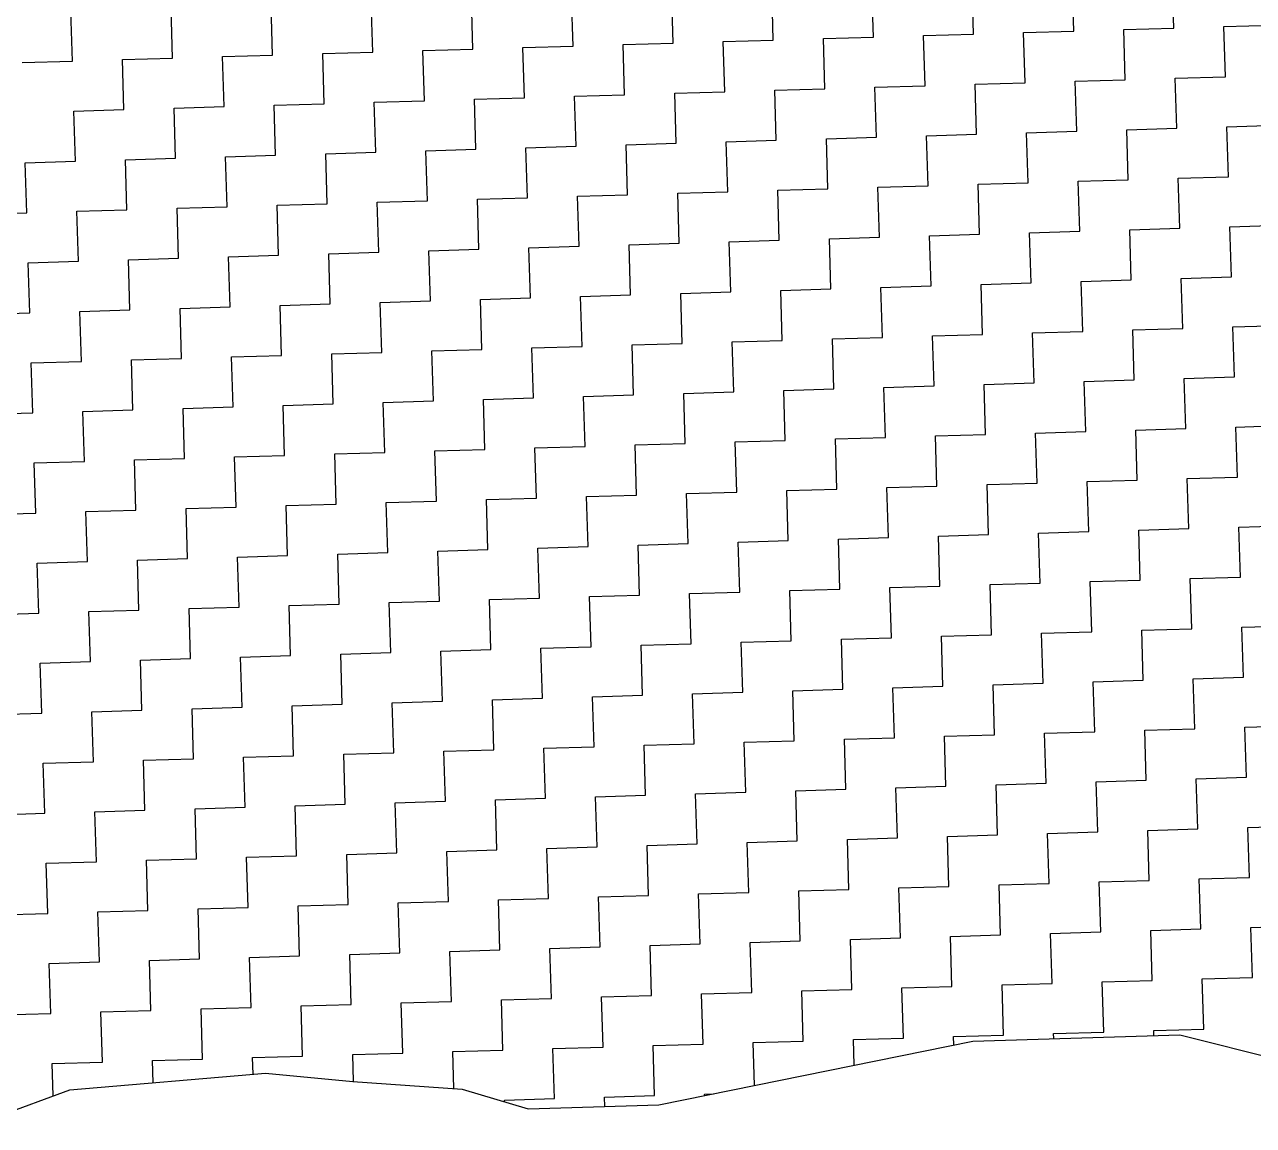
# Model space of a CAD drawing. Header units: metres. Extents: x 289662 to 290738, y 2016260 to 2018343.
# Drawn here: x 290417 to 290508.4, y 2016488.3 to 2016570.2 of the extents above; entities that cross this region are included whole.
import ezdxf

# ---------------------------------------------------------------- set-up
doc = ezdxf.new("R2010")
doc.units = ezdxf.units.M
doc.layers.add('POLY_HATCH', color=12, linetype='Continuous')

msp = doc.modelspace()

# ---------------------------------------------------------------- linework, layer by layer
at = {"layer": 'POLY_HATCH', "linetype": 'Continuous'}
for p, q in [((290494.998, 2016569.741), (290494.887, 2016573.464)), ((290502.444, 2016569.964), (290502.332, 2016573.687)), ((290465.217, 2016568.85), (290465.105, 2016572.572)), ((290472.662, 2016569.073), (290472.551, 2016572.795)), ((290480.108, 2016569.296), (290479.996, 2016573.018)), ((290487.553, 2016569.518), (290487.442, 2016573.241)), ((290435.435, 2016567.958), (290435.324, 2016571.68)), ((290442.881, 2016568.181), (290442.769, 2016571.903)), ((290450.326, 2016568.404), (290450.215, 2016572.126)), ((290457.772, 2016568.627), (290457.66, 2016572.349)), ((290420.545, 2016567.512), (290420.433, 2016571.235)), ((290427.99, 2016567.735), (290427.879, 2016571.458)), ((290498.721, 2016569.853), (290502.444, 2016569.964)), ((290498.833, 2016566.13), (290498.721, 2016569.853)), ((290506.166, 2016570.076), (290509.889, 2016570.187)), ((290506.278, 2016566.353), (290506.166, 2016570.076)), ((290461.494, 2016568.738), (290465.217, 2016568.85)), ((290468.94, 2016568.961), (290472.662, 2016569.073)), ((290469.051, 2016565.238), (290468.94, 2016568.961)), ((290476.385, 2016569.184), (290480.108, 2016569.296)), ((290476.496, 2016565.461), (290476.385, 2016569.184)), ((290483.83, 2016569.407), (290487.553, 2016569.518)), ((290483.942, 2016565.684), (290483.83, 2016569.407)), ((290491.276, 2016569.63), (290494.998, 2016569.741)), ((290491.387, 2016565.907), (290491.276, 2016569.63)), ((290431.713, 2016567.846), (290435.435, 2016567.958)), ((290439.158, 2016568.069), (290442.881, 2016568.181)), ((290439.27, 2016564.347), (290439.158, 2016568.069)), ((290446.603, 2016568.292), (290450.326, 2016568.404)), ((290446.715, 2016564.57), (290446.603, 2016568.292)), ((290454.049, 2016568.515), (290457.772, 2016568.627)), ((290454.16, 2016564.793), (290454.049, 2016568.515)), ((290461.606, 2016565.015), (290461.494, 2016568.738)), ((290416.822, 2016567.4), (290420.545, 2016567.512)), ((290424.267, 2016567.623), (290427.99, 2016567.735)), ((290424.379, 2016563.901), (290424.267, 2016567.623)), ((290431.824, 2016564.124), (290431.713, 2016567.846)), ((290495.11, 2016566.019), (290498.833, 2016566.13)), ((290502.555, 2016566.242), (290506.278, 2016566.353)), ((290502.667, 2016562.519), (290502.555, 2016566.242)), ((290465.328, 2016565.127), (290469.051, 2016565.238)), ((290472.774, 2016565.35), (290476.496, 2016565.461)), ((290472.885, 2016561.627), (290472.774, 2016565.35)), ((290480.219, 2016565.573), (290483.942, 2016565.684)), ((290480.331, 2016561.85), (290480.219, 2016565.573)), ((290487.664, 2016565.796), (290491.387, 2016565.907)), ((290487.776, 2016562.073), (290487.664, 2016565.796)), ((290495.221, 2016562.296), (290495.11, 2016566.019)), ((290435.547, 2016564.235), (290439.27, 2016564.347)), ((290442.992, 2016564.458), (290446.715, 2016564.57)), ((290443.104, 2016560.735), (290442.992, 2016564.458)), ((290450.438, 2016564.681), (290454.16, 2016564.793)), ((290450.549, 2016560.958), (290450.438, 2016564.681)), ((290457.883, 2016564.904), (290461.606, 2016565.015)), ((290457.994, 2016561.181), (290457.883, 2016564.904)), ((290465.44, 2016561.404), (290465.328, 2016565.127)), ((290420.656, 2016563.789), (290424.379, 2016563.901)), ((290420.768, 2016560.067), (290420.656, 2016563.789)), ((290428.101, 2016564.012), (290431.824, 2016564.124)), ((290428.213, 2016560.289), (290428.101, 2016564.012)), ((290435.658, 2016560.512), (290435.547, 2016564.235)), ((290498.944, 2016562.408), (290502.667, 2016562.519)), ((290506.389, 2016562.631), (290510.112, 2016562.742)), ((290506.501, 2016558.908), (290506.389, 2016562.631)), ((290469.163, 2016561.516), (290472.885, 2016561.627)), ((290476.608, 2016561.739), (290480.331, 2016561.85)), ((290476.719, 2016558.016), (290476.608, 2016561.739)), ((290484.053, 2016561.962), (290487.776, 2016562.073)), ((290484.165, 2016558.239), (290484.053, 2016561.962)), ((290491.499, 2016562.185), (290495.221, 2016562.296)), ((290491.61, 2016558.462), (290491.499, 2016562.185)), ((290499.056, 2016558.685), (290498.944, 2016562.408)), ((290439.381, 2016560.624), (290443.104, 2016560.735)), ((290439.493, 2016556.901), (290439.381, 2016560.624)), ((290446.826, 2016560.847), (290450.549, 2016560.958)), ((290446.938, 2016557.124), (290446.826, 2016560.847)), ((290454.272, 2016561.07), (290457.994, 2016561.181)), ((290454.383, 2016557.347), (290454.272, 2016561.07)), ((290461.717, 2016561.293), (290465.44, 2016561.404)), ((290461.829, 2016557.57), (290461.717, 2016561.293)), ((290469.274, 2016557.793), (290469.163, 2016561.516)), ((290417.045, 2016559.955), (290420.768, 2016560.067)), ((290417.156, 2016556.232), (290417.045, 2016559.955)), ((290424.49, 2016560.178), (290428.213, 2016560.289)), ((290424.602, 2016556.455), (290424.49, 2016560.178)), ((290431.936, 2016560.401), (290435.658, 2016560.512)), ((290432.047, 2016556.678), (290431.936, 2016560.401)), ((290502.778, 2016558.796), (290506.501, 2016558.908)), ((290502.89, 2016555.074), (290502.778, 2016558.796)), ((290472.997, 2016557.905), (290476.719, 2016558.016)), ((290473.108, 2016554.182), (290472.997, 2016557.905)), ((290480.442, 2016558.127), (290484.165, 2016558.239)), ((290480.554, 2016554.405), (290480.442, 2016558.127)), ((290487.887, 2016558.35), (290491.61, 2016558.462)), ((290487.999, 2016554.628), (290487.887, 2016558.35)), ((290495.333, 2016558.573), (290499.056, 2016558.685)), ((290495.444, 2016554.851), (290495.333, 2016558.573)), ((290443.215, 2016557.013), (290446.938, 2016557.124)), ((290443.327, 2016553.29), (290443.215, 2016557.013)), ((290450.661, 2016557.236), (290454.383, 2016557.347)), ((290450.772, 2016553.513), (290450.661, 2016557.236)), ((290458.106, 2016557.459), (290461.829, 2016557.57)), ((290458.217, 2016553.736), (290458.106, 2016557.459)), ((290465.551, 2016557.682), (290469.274, 2016557.793)), ((290465.663, 2016553.959), (290465.551, 2016557.682)), ((290413.434, 2016556.121), (290417.156, 2016556.232)), ((290420.879, 2016556.344), (290424.602, 2016556.455)), ((290420.991, 2016552.621), (290420.879, 2016556.344)), ((290428.324, 2016556.567), (290432.047, 2016556.678)), ((290428.436, 2016552.844), (290428.324, 2016556.567)), ((290435.77, 2016556.79), (290439.493, 2016556.901)), ((290435.881, 2016553.067), (290435.77, 2016556.79)), ((290506.612, 2016555.185), (290510.335, 2016555.297)), ((290506.724, 2016551.462), (290506.612, 2016555.185)), ((290476.831, 2016554.293), (290480.554, 2016554.405)), ((290476.942, 2016550.571), (290476.831, 2016554.293)), ((290484.276, 2016554.516), (290487.999, 2016554.628)), ((290484.388, 2016550.794), (290484.276, 2016554.516)), ((290491.722, 2016554.739), (290495.444, 2016554.851)), ((290491.833, 2016551.017), (290491.722, 2016554.739)), ((290499.167, 2016554.962), (290502.89, 2016555.074)), ((290499.278, 2016551.239), (290499.167, 2016554.962)), ((290447.049, 2016553.401), (290450.772, 2016553.513)), ((290447.161, 2016549.679), (290447.049, 2016553.401)), ((290454.495, 2016553.624), (290458.217, 2016553.736)), ((290454.606, 2016549.902), (290454.495, 2016553.624)), ((290461.94, 2016553.847), (290465.663, 2016553.959)), ((290462.052, 2016550.125), (290461.94, 2016553.847)), ((290469.385, 2016554.07), (290473.108, 2016554.182)), ((290469.497, 2016550.348), (290469.385, 2016554.07)), ((290417.268, 2016552.51), (290420.991, 2016552.621)), ((290417.379, 2016548.787), (290417.268, 2016552.51)), ((290424.713, 2016552.733), (290428.436, 2016552.844)), ((290424.825, 2016549.01), (290424.713, 2016552.733)), ((290432.159, 2016552.956), (290435.881, 2016553.067)), ((290432.27, 2016549.233), (290432.159, 2016552.956)), ((290439.604, 2016553.179), (290443.327, 2016553.29)), ((290439.715, 2016549.456), (290439.604, 2016553.179)), ((290473.22, 2016550.459), (290476.942, 2016550.571)), ((290480.665, 2016550.682), (290484.388, 2016550.794)), ((290480.777, 2016546.959), (290480.665, 2016550.682)), ((290488.11, 2016550.905), (290491.833, 2016551.017)), ((290488.222, 2016547.182), (290488.11, 2016550.905)), ((290495.556, 2016551.128), (290499.278, 2016551.239)), ((290495.667, 2016547.405), (290495.556, 2016551.128)), ((290503.001, 2016551.351), (290506.724, 2016551.462)), ((290503.113, 2016547.628), (290503.001, 2016551.351)), ((290443.438, 2016549.567), (290447.161, 2016549.679)), ((290450.884, 2016549.79), (290454.606, 2016549.902)), ((290450.995, 2016546.068), (290450.884, 2016549.79)), ((290458.329, 2016550.013), (290462.052, 2016550.125)), ((290458.44, 2016546.291), (290458.329, 2016550.013)), ((290465.774, 2016550.236), (290469.497, 2016550.348)), ((290465.886, 2016546.513), (290465.774, 2016550.236)), ((290473.331, 2016546.736), (290473.22, 2016550.459)), ((290413.657, 2016548.675), (290417.379, 2016548.787)), ((290421.102, 2016548.898), (290424.825, 2016549.01)), ((290421.214, 2016545.176), (290421.102, 2016548.898)), ((290428.547, 2016549.121), (290432.27, 2016549.233)), ((290428.659, 2016545.399), (290428.547, 2016549.121)), ((290435.993, 2016549.344), (290439.715, 2016549.456)), ((290436.104, 2016545.622), (290435.993, 2016549.344)), ((290443.55, 2016545.845), (290443.438, 2016549.567)), ((290506.835, 2016547.74), (290510.558, 2016547.851)), ((290477.054, 2016546.848), (290480.777, 2016546.959)), ((290484.499, 2016547.071), (290488.222, 2016547.182)), ((290484.611, 2016543.348), (290484.499, 2016547.071)), ((290491.945, 2016547.294), (290495.667, 2016547.405)), ((290492.056, 2016543.571), (290491.945, 2016547.294)), ((290499.39, 2016547.517), (290503.113, 2016547.628)), ((290499.501, 2016543.794), (290499.39, 2016547.517)), ((290506.947, 2016544.017), (290506.835, 2016547.74)), ((290447.272, 2016545.956), (290450.995, 2016546.068)), ((290454.718, 2016546.179), (290458.44, 2016546.291)), ((290454.829, 2016542.456), (290454.718, 2016546.179)), ((290462.163, 2016546.402), (290465.886, 2016546.513)), ((290462.275, 2016542.679), (290462.163, 2016546.402)), ((290469.608, 2016546.625), (290473.331, 2016546.736)), ((290469.72, 2016542.902), (290469.608, 2016546.625)), ((290477.165, 2016543.125), (290477.054, 2016546.848)), ((290417.491, 2016545.064), (290421.214, 2016545.176)), ((290424.936, 2016545.287), (290428.659, 2016545.399)), ((290425.048, 2016541.565), (290424.936, 2016545.287)), ((290432.382, 2016545.51), (290436.104, 2016545.622)), ((290432.493, 2016541.788), (290432.382, 2016545.51)), ((290439.827, 2016545.733), (290443.55, 2016545.845)), ((290439.938, 2016542.01), (290439.827, 2016545.733)), ((290447.384, 2016542.233), (290447.272, 2016545.956)), ((290417.602, 2016541.342), (290417.491, 2016545.064)), ((290480.888, 2016543.237), (290484.611, 2016543.348)), ((290488.333, 2016543.46), (290492.056, 2016543.571)), ((290488.445, 2016539.737), (290488.333, 2016543.46)), ((290495.779, 2016543.683), (290499.501, 2016543.794)), ((290495.89, 2016539.96), (290495.779, 2016543.683)), ((290503.224, 2016543.906), (290506.947, 2016544.017)), ((290503.336, 2016540.183), (290503.224, 2016543.906)), ((290451.106, 2016542.345), (290454.829, 2016542.456)), ((290451.218, 2016538.622), (290451.106, 2016542.345)), ((290458.552, 2016542.568), (290462.275, 2016542.679)), ((290458.663, 2016538.845), (290458.552, 2016542.568)), ((290465.997, 2016542.791), (290469.72, 2016542.902)), ((290466.109, 2016539.068), (290465.997, 2016542.791)), ((290473.443, 2016543.014), (290477.165, 2016543.125)), ((290473.554, 2016539.291), (290473.443, 2016543.014)), ((290480.999, 2016539.514), (290480.888, 2016543.237)), ((290421.325, 2016541.453), (290425.048, 2016541.565)), ((290421.436, 2016537.73), (290421.325, 2016541.453)), ((290428.77, 2016541.676), (290432.493, 2016541.788)), ((290428.882, 2016537.953), (290428.77, 2016541.676)), ((290436.216, 2016541.899), (290439.938, 2016542.01)), ((290436.327, 2016538.176), (290436.216, 2016541.899)), ((290443.661, 2016542.122), (290447.384, 2016542.233)), ((290443.773, 2016538.399), (290443.661, 2016542.122)), ((290413.88, 2016541.23), (290417.602, 2016541.342)), ((290484.722, 2016539.626), (290488.445, 2016539.737)), ((290484.834, 2016535.903), (290484.722, 2016539.626)), ((290492.168, 2016539.848), (290495.89, 2016539.96)), ((290492.279, 2016536.126), (290492.168, 2016539.848)), ((290499.613, 2016540.071), (290503.336, 2016540.183)), ((290499.724, 2016536.349), (290499.613, 2016540.071)), ((290507.058, 2016540.294), (290510.781, 2016540.406)), ((290507.17, 2016536.572), (290507.058, 2016540.294)), ((290454.941, 2016538.734), (290458.663, 2016538.845)), ((290455.052, 2016535.011), (290454.941, 2016538.734)), ((290462.386, 2016538.957), (290466.109, 2016539.068)), ((290462.498, 2016535.234), (290462.386, 2016538.957)), ((290469.831, 2016539.18), (290473.554, 2016539.291)), ((290469.943, 2016535.457), (290469.831, 2016539.18)), ((290477.277, 2016539.403), (290480.999, 2016539.514)), ((290477.388, 2016535.68), (290477.277, 2016539.403)), ((290425.159, 2016537.842), (290428.882, 2016537.953)), ((290425.271, 2016534.119), (290425.159, 2016537.842)), ((290432.605, 2016538.065), (290436.327, 2016538.176)), ((290432.716, 2016534.342), (290432.605, 2016538.065)), ((290440.05, 2016538.288), (290443.773, 2016538.399)), ((290440.161, 2016534.565), (290440.05, 2016538.288)), ((290447.495, 2016538.511), (290451.218, 2016538.622)), ((290447.607, 2016534.788), (290447.495, 2016538.511)), ((290417.714, 2016537.619), (290421.436, 2016537.73)), ((290417.825, 2016533.896), (290417.714, 2016537.619)), ((290488.556, 2016536.014), (290492.279, 2016536.126)), ((290488.668, 2016532.292), (290488.556, 2016536.014)), ((290496.002, 2016536.237), (290499.724, 2016536.349)), ((290496.113, 2016532.515), (290496.002, 2016536.237)), ((290503.447, 2016536.46), (290507.17, 2016536.572)), ((290503.559, 2016532.738), (290503.447, 2016536.46)), ((290458.775, 2016535.122), (290462.498, 2016535.234)), ((290458.886, 2016531.4), (290458.775, 2016535.122)), ((290466.22, 2016535.345), (290469.943, 2016535.457)), ((290466.332, 2016531.623), (290466.22, 2016535.345)), ((290473.666, 2016535.568), (290477.388, 2016535.68)), ((290473.777, 2016531.846), (290473.666, 2016535.568)), ((290481.111, 2016535.791), (290484.834, 2016535.903)), ((290481.222, 2016532.069), (290481.111, 2016535.791)), ((290421.548, 2016534.008), (290425.271, 2016534.119)), ((290428.993, 2016534.231), (290432.716, 2016534.342)), ((290429.105, 2016530.508), (290428.993, 2016534.231)), ((290436.439, 2016534.454), (290440.161, 2016534.565)), ((290436.55, 2016530.731), (290436.439, 2016534.454)), ((290443.884, 2016534.677), (290447.607, 2016534.788)), ((290443.996, 2016530.954), (290443.884, 2016534.677)), ((290451.329, 2016534.9), (290455.052, 2016535.011)), ((290451.441, 2016531.177), (290451.329, 2016534.9)), ((290414.103, 2016533.785), (290417.825, 2016533.896)), ((290421.659, 2016530.285), (290421.548, 2016534.008)), ((290484.945, 2016532.18), (290488.668, 2016532.292)), ((290492.39, 2016532.403), (290496.113, 2016532.515)), ((290492.502, 2016528.68), (290492.39, 2016532.403)), ((290499.836, 2016532.626), (290503.559, 2016532.738)), ((290499.947, 2016528.903), (290499.836, 2016532.626)), ((290507.281, 2016532.849), (290511.004, 2016532.96)), ((290507.393, 2016529.126), (290507.281, 2016532.849)), ((290455.164, 2016531.288), (290458.886, 2016531.4)), ((290462.609, 2016531.511), (290466.332, 2016531.623)), ((290462.72, 2016527.789), (290462.609, 2016531.511)), ((290470.054, 2016531.734), (290473.777, 2016531.846)), ((290470.166, 2016528.012), (290470.054, 2016531.734)), ((290477.5, 2016531.957), (290481.222, 2016532.069)), ((290477.611, 2016528.234), (290477.5, 2016531.957)), ((290485.057, 2016528.457), (290484.945, 2016532.18)), ((290425.382, 2016530.396), (290429.105, 2016530.508)), ((290432.827, 2016530.619), (290436.55, 2016530.731)), ((290432.939, 2016526.897), (290432.827, 2016530.619)), ((290440.273, 2016530.842), (290443.996, 2016530.954)), ((290440.384, 2016527.12), (290440.273, 2016530.842)), ((290447.718, 2016531.065), (290451.441, 2016531.177)), ((290447.83, 2016527.343), (290447.718, 2016531.065)), ((290455.275, 2016527.566), (290455.164, 2016531.288)), ((290417.937, 2016530.174), (290421.659, 2016530.285)), ((290418.048, 2016526.451), (290417.937, 2016530.174)), ((290425.494, 2016526.674), (290425.382, 2016530.396)), ((290488.779, 2016528.569), (290492.502, 2016528.68)), ((290496.225, 2016528.792), (290499.947, 2016528.903)), ((290496.336, 2016525.069), (290496.225, 2016528.792)), ((290503.67, 2016529.015), (290507.393, 2016529.126)), ((290503.782, 2016525.292), (290503.67, 2016529.015)), ((290458.998, 2016527.677), (290462.72, 2016527.789)), ((290466.443, 2016527.9), (290470.166, 2016528.012)), ((290466.555, 2016524.177), (290466.443, 2016527.9)), ((290473.889, 2016528.123), (290477.611, 2016528.234)), ((290474, 2016524.4), (290473.889, 2016528.123)), ((290481.334, 2016528.346), (290485.057, 2016528.457)), ((290481.445, 2016524.623), (290481.334, 2016528.346)), ((290488.891, 2016524.846), (290488.779, 2016528.569)), ((290429.216, 2016526.785), (290432.939, 2016526.897)), ((290436.662, 2016527.008), (290440.384, 2016527.12)), ((290436.773, 2016523.286), (290436.662, 2016527.008)), ((290444.107, 2016527.231), (290447.83, 2016527.343)), ((290444.218, 2016523.509), (290444.107, 2016527.231)), ((290451.552, 2016527.454), (290455.275, 2016527.566)), ((290451.664, 2016523.731), (290451.552, 2016527.454)), ((290459.109, 2016523.954), (290458.998, 2016527.677)), ((290414.326, 2016526.339), (290418.048, 2016526.451)), ((290421.771, 2016526.562), (290425.494, 2016526.674)), ((290421.882, 2016522.84), (290421.771, 2016526.562)), ((290429.328, 2016523.063), (290429.216, 2016526.785)), ((290492.613, 2016524.958), (290496.336, 2016525.069)), ((290500.059, 2016525.181), (290503.782, 2016525.292)), ((290500.17, 2016521.458), (290500.059, 2016525.181)), ((290507.504, 2016525.404), (290511.227, 2016525.515)), ((290507.616, 2016521.681), (290507.504, 2016525.404)), ((290462.832, 2016524.066), (290466.555, 2016524.177)), ((290470.277, 2016524.289), (290474, 2016524.4)), ((290470.389, 2016520.566), (290470.277, 2016524.289)), ((290477.723, 2016524.512), (290481.445, 2016524.623)), ((290477.834, 2016520.789), (290477.723, 2016524.512)), ((290485.168, 2016524.735), (290488.891, 2016524.846)), ((290485.28, 2016521.012), (290485.168, 2016524.735)), ((290492.725, 2016521.235), (290492.613, 2016524.958)), ((290433.05, 2016523.174), (290436.773, 2016523.286)), ((290433.162, 2016519.451), (290433.05, 2016523.174)), ((290440.496, 2016523.397), (290444.218, 2016523.509)), ((290440.607, 2016519.674), (290440.496, 2016523.397)), ((290447.941, 2016523.62), (290451.664, 2016523.731)), ((290448.053, 2016519.897), (290447.941, 2016523.62)), ((290455.387, 2016523.843), (290459.109, 2016523.954)), ((290455.498, 2016520.12), (290455.387, 2016523.843)), ((290462.943, 2016520.343), (290462.832, 2016524.066)), ((290418.16, 2016522.728), (290421.882, 2016522.84)), ((290418.271, 2016519.005), (290418.16, 2016522.728)), ((290425.605, 2016522.951), (290429.328, 2016523.063)), ((290425.717, 2016519.228), (290425.605, 2016522.951)), ((290496.448, 2016521.347), (290500.17, 2016521.458)), ((290496.559, 2016517.624), (290496.448, 2016521.347)), ((290503.893, 2016521.569), (290507.616, 2016521.681)), ((290504.004, 2016517.847), (290503.893, 2016521.569)), ((290466.666, 2016520.455), (290470.389, 2016520.566)), ((290466.778, 2016516.732), (290466.666, 2016520.455)), ((290474.111, 2016520.678), (290477.834, 2016520.789)), ((290474.223, 2016516.955), (290474.111, 2016520.678)), ((290481.557, 2016520.901), (290485.28, 2016521.012)), ((290481.668, 2016517.178), (290481.557, 2016520.901)), ((290489.002, 2016521.124), (290492.725, 2016521.235)), ((290489.114, 2016517.401), (290489.002, 2016521.124)), ((290436.885, 2016519.563), (290440.607, 2016519.674)), ((290436.996, 2016515.84), (290436.885, 2016519.563)), ((290444.33, 2016519.786), (290448.053, 2016519.897)), ((290444.441, 2016516.063), (290444.33, 2016519.786)), ((290451.775, 2016520.009), (290455.498, 2016520.12)), ((290451.887, 2016516.286), (290451.775, 2016520.009)), ((290459.221, 2016520.232), (290462.943, 2016520.343)), ((290459.332, 2016516.509), (290459.221, 2016520.232)), ((290414.548, 2016518.894), (290418.271, 2016519.005)), ((290421.994, 2016519.117), (290425.717, 2016519.228)), ((290422.105, 2016515.394), (290421.994, 2016519.117)), ((290429.439, 2016519.34), (290433.162, 2016519.451)), ((290429.551, 2016515.617), (290429.439, 2016519.34)), ((290500.282, 2016517.735), (290504.004, 2016517.847)), ((290500.393, 2016514.013), (290500.282, 2016517.735)), ((290507.727, 2016517.958), (290511.45, 2016518.07)), ((290507.839, 2016514.236), (290507.727, 2016517.958)), ((290470.5, 2016516.843), (290474.223, 2016516.955)), ((290470.612, 2016513.121), (290470.5, 2016516.843)), ((290477.946, 2016517.066), (290481.668, 2016517.178)), ((290478.057, 2016513.344), (290477.946, 2016517.066)), ((290485.391, 2016517.289), (290489.114, 2016517.401)), ((290485.502, 2016513.567), (290485.391, 2016517.289)), ((290492.836, 2016517.512), (290496.559, 2016517.624)), ((290492.948, 2016513.79), (290492.836, 2016517.512)), ((290440.719, 2016515.952), (290444.441, 2016516.063)), ((290440.83, 2016512.229), (290440.719, 2016515.952)), ((290448.164, 2016516.175), (290451.887, 2016516.286)), ((290448.276, 2016512.452), (290448.164, 2016516.175)), ((290455.61, 2016516.398), (290459.332, 2016516.509)), ((290455.721, 2016512.675), (290455.61, 2016516.398)), ((290463.055, 2016516.621), (290466.778, 2016516.732)), ((290463.166, 2016512.898), (290463.055, 2016516.621)), ((290418.383, 2016515.283), (290422.105, 2016515.394)), ((290418.494, 2016511.56), (290418.383, 2016515.283)), ((290425.828, 2016515.506), (290429.551, 2016515.617)), ((290425.939, 2016511.783), (290425.828, 2016515.506)), ((290433.273, 2016515.729), (290436.996, 2016515.84)), ((290433.385, 2016512.006), (290433.273, 2016515.729)), ((290504.116, 2016514.124), (290507.839, 2016514.236)), ((290504.227, 2016510.401), (290504.116, 2016514.124)), ((290466.889, 2016513.009), (290470.612, 2016513.121)), ((290474.334, 2016513.232), (290478.057, 2016513.344)), ((290474.446, 2016509.51), (290474.334, 2016513.232)), ((290481.78, 2016513.455), (290485.502, 2016513.567)), ((290481.891, 2016509.733), (290481.78, 2016513.455)), ((290489.225, 2016513.678), (290492.948, 2016513.79)), ((290489.337, 2016509.955), (290489.225, 2016513.678)), ((290496.671, 2016513.901), (290500.393, 2016514.013)), ((290496.782, 2016510.178), (290496.671, 2016513.901)), ((290437.108, 2016512.117), (290440.83, 2016512.229)), ((290444.553, 2016512.34), (290448.276, 2016512.452)), ((290444.664, 2016508.618), (290444.553, 2016512.34)), ((290451.998, 2016512.563), (290455.721, 2016512.675)), ((290452.11, 2016508.841), (290451.998, 2016512.563)), ((290459.444, 2016512.786), (290463.166, 2016512.898)), ((290459.555, 2016509.064), (290459.444, 2016512.786)), ((290467.001, 2016509.287), (290466.889, 2016513.009)), ((290414.771, 2016511.449), (290418.494, 2016511.56)), ((290422.217, 2016511.672), (290425.939, 2016511.783)), ((290422.328, 2016507.949), (290422.217, 2016511.672)), ((290429.662, 2016511.895), (290433.385, 2016512.006)), ((290429.774, 2016508.172), (290429.662, 2016511.895)), ((290437.219, 2016508.395), (290437.108, 2016512.117)), ((290500.505, 2016510.29), (290504.227, 2016510.401)), ((290507.95, 2016510.513), (290511.673, 2016510.624)), ((290508.062, 2016506.79), (290507.95, 2016510.513)), ((290470.723, 2016509.398), (290474.446, 2016509.51)), ((290478.169, 2016509.621), (290481.891, 2016509.733)), ((290478.28, 2016505.898), (290478.169, 2016509.621)), ((290485.614, 2016509.844), (290489.337, 2016509.955)), ((290485.725, 2016506.121), (290485.614, 2016509.844)), ((290493.059, 2016510.067), (290496.782, 2016510.178)), ((290493.171, 2016506.344), (290493.059, 2016510.067)), ((290500.616, 2016506.567), (290500.505, 2016510.29)), ((290440.942, 2016508.506), (290444.664, 2016508.618)), ((290448.387, 2016508.729), (290452.11, 2016508.841)), ((290448.499, 2016505.007), (290448.387, 2016508.729)), ((290455.832, 2016508.952), (290459.555, 2016509.064)), ((290455.944, 2016505.23), (290455.832, 2016508.952)), ((290463.278, 2016509.175), (290467.001, 2016509.287)), ((290463.389, 2016505.452), (290463.278, 2016509.175)), ((290470.835, 2016505.675), (290470.723, 2016509.398)), ((290418.606, 2016507.837), (290422.328, 2016507.949)), ((290418.717, 2016504.115), (290418.606, 2016507.837)), ((290426.051, 2016508.06), (290429.774, 2016508.172)), ((290426.162, 2016504.338), (290426.051, 2016508.06)), ((290433.496, 2016508.283), (290437.219, 2016508.395)), ((290433.608, 2016504.561), (290433.496, 2016508.283)), ((290441.053, 2016504.784), (290440.942, 2016508.506)), ((290504.339, 2016506.679), (290508.062, 2016506.79)), ((290474.557, 2016505.787), (290478.28, 2016505.898)), ((290482.003, 2016506.01), (290485.725, 2016506.121)), ((290482.114, 2016502.287), (290482.003, 2016506.01)), ((290489.448, 2016506.233), (290493.171, 2016506.344)), ((290489.56, 2016502.51), (290489.448, 2016506.233)), ((290496.894, 2016506.456), (290500.616, 2016506.567)), ((290497.005, 2016502.733), (290496.894, 2016506.456)), ((290504.45, 2016502.956), (290504.339, 2016506.679)), ((290444.776, 2016504.895), (290448.499, 2016505.007)), ((290444.887, 2016501.172), (290444.776, 2016504.895)), ((290452.221, 2016505.118), (290455.944, 2016505.23)), ((290452.333, 2016501.395), (290452.221, 2016505.118)), ((290459.667, 2016505.341), (290463.389, 2016505.452)), ((290459.778, 2016501.618), (290459.667, 2016505.341)), ((290467.112, 2016505.564), (290470.835, 2016505.675)), ((290467.223, 2016501.841), (290467.112, 2016505.564)), ((290474.669, 2016502.064), (290474.557, 2016505.787)), ((290414.994, 2016504.003), (290418.717, 2016504.115)), ((290422.44, 2016504.226), (290426.162, 2016504.338)), ((290422.551, 2016500.504), (290422.44, 2016504.226)), ((290429.885, 2016504.449), (290433.608, 2016504.561)), ((290429.997, 2016500.726), (290429.885, 2016504.449)), ((290437.331, 2016504.672), (290441.053, 2016504.784)), ((290437.442, 2016500.949), (290437.331, 2016504.672)), ((290508.173, 2016503.068), (290511.896, 2016503.179)), ((290508.285, 2016499.345), (290508.173, 2016503.068)), ((290478.392, 2016502.176), (290482.114, 2016502.287)), ((290478.503, 2016498.453), (290478.392, 2016502.176)), ((290485.837, 2016502.399), (290489.56, 2016502.51)), ((290485.948, 2016498.676), (290485.837, 2016502.399)), ((290493.282, 2016502.622), (290497.005, 2016502.733)), ((290493.394, 2016498.899), (290493.282, 2016502.622)), ((290500.728, 2016502.845), (290504.45, 2016502.956)), ((290500.839, 2016499.122), (290500.728, 2016502.845)), ((290448.61, 2016501.284), (290452.333, 2016501.395)), ((290448.722, 2016497.561), (290448.61, 2016501.284)), ((290456.055, 2016501.507), (290459.778, 2016501.618)), ((290456.167, 2016497.784), (290456.055, 2016501.507)), ((290463.501, 2016501.73), (290467.223, 2016501.841)), ((290463.612, 2016498.007), (290463.501, 2016501.73)), ((290470.946, 2016501.953), (290474.669, 2016502.064)), ((290471.058, 2016498.23), (290470.946, 2016501.953)), ((290418.829, 2016500.392), (290422.551, 2016500.504)), ((290418.94, 2016496.669), (290418.829, 2016500.392)), ((290426.274, 2016500.615), (290429.997, 2016500.726)), ((290426.385, 2016496.892), (290426.274, 2016500.615)), ((290433.719, 2016500.838), (290437.442, 2016500.949)), ((290433.831, 2016497.115), (290433.719, 2016500.838)), ((290441.165, 2016501.061), (290444.887, 2016501.172)), ((290441.276, 2016497.338), (290441.165, 2016501.061)), ((290482.226, 2016498.564), (290485.948, 2016498.676)), ((290482.337, 2016494.842), (290482.226, 2016498.564)), ((290489.671, 2016498.787), (290493.394, 2016498.899)), ((290489.783, 2016495.065), (290489.671, 2016498.787)), ((290497.116, 2016499.01), (290500.839, 2016499.122)), ((290497.228, 2016495.288), (290497.116, 2016499.01)), ((290504.562, 2016499.233), (290508.285, 2016499.345)), ((290504.673, 2016495.511), (290504.562, 2016499.233)), ((290452.444, 2016497.673), (290456.167, 2016497.784)), ((290452.556, 2016493.95), (290452.444, 2016497.673)), ((290459.89, 2016497.896), (290463.612, 2016498.007)), ((290460.001, 2016494.173), (290459.89, 2016497.896)), ((290467.335, 2016498.119), (290471.058, 2016498.23)), ((290467.446, 2016494.396), (290467.335, 2016498.119)), ((290474.78, 2016498.342), (290478.503, 2016498.453)), ((290474.892, 2016494.619), (290474.78, 2016498.342)), ((290415.217, 2016496.558), (290418.94, 2016496.669)), ((290422.663, 2016496.781), (290426.385, 2016496.892)), ((290422.774, 2016493.058), (290422.663, 2016496.781)), ((290430.108, 2016497.004), (290433.831, 2016497.115)), ((290430.22, 2016493.281), (290430.108, 2016497.004)), ((290437.553, 2016497.227), (290441.276, 2016497.338)), ((290437.665, 2016493.504), (290437.553, 2016497.227)), ((290444.999, 2016497.45), (290448.722, 2016497.561)), ((290445.11, 2016493.727), (290444.999, 2016497.45)), ((290478.615, 2016494.73), (290482.337, 2016494.842)), ((290486.06, 2016494.953), (290489.783, 2016495.065)), ((290486.079, 2016494.326), (290486.06, 2016494.953)), ((290493.505, 2016495.176), (290497.228, 2016495.288)), ((290493.517, 2016494.795), (290493.505, 2016495.176)), ((290500.951, 2016495.399), (290504.673, 2016495.511)), ((290500.962, 2016495.018), (290500.951, 2016495.399)), ((290448.833, 2016493.838), (290452.556, 2016493.95)), ((290456.278, 2016494.061), (290460.001, 2016494.173)), ((290456.39, 2016490.339), (290456.278, 2016494.061)), ((290463.724, 2016494.284), (290467.446, 2016494.396)), ((290463.835, 2016490.562), (290463.724, 2016494.284)), ((290471.169, 2016494.507), (290474.892, 2016494.619)), ((290471.265, 2016491.314), (290471.169, 2016494.507)), ((290478.672, 2016492.82), (290478.615, 2016494.73)), ((290419.052, 2016492.947), (290422.774, 2016493.058)), ((290426.497, 2016493.17), (290430.22, 2016493.281)), ((290426.546, 2016491.515), (290426.497, 2016493.17)), ((290433.942, 2016493.393), (290437.665, 2016493.504)), ((290433.979, 2016492.151), (290433.942, 2016493.393)), ((290441.388, 2016493.616), (290445.11, 2016493.727)), ((290441.448, 2016491.612), (290441.388, 2016493.616)), ((290448.915, 2016491.091), (290448.833, 2016493.838)), ((290419.124, 2016490.533), (290419.052, 2016492.947)), ((290452.667, 2016490.227), (290456.39, 2016490.339)), ((290460.113, 2016490.45), (290463.835, 2016490.562)), ((290460.134, 2016489.746), (290460.113, 2016490.45)), ((290467.558, 2016490.673), (290468.207, 2016490.693)), ((290467.561, 2016490.561), (290467.558, 2016490.673)), ((290452.671, 2016490.104), (290452.667, 2016490.227))]:
    msp.add_line(p, q, dxfattribs=at)
at = {"layer": 'POLY_HATCH'}
for p, q in [((290487.5, 2016494.615), (290502.881, 2016495.076)), ((290502.881, 2016495.076), (290529.005, 2016488.569)), ((290464.144, 2016489.867), (290487.5, 2016494.615)), ((290420.356, 2016490.985), (290434.904, 2016492.23)), ((290434.904, 2016492.23), (290441.404, 2016491.615)), ((290441.404, 2016491.615), (290449.524, 2016491.048)), ((290413.143, 2016488.339), (290420.356, 2016490.985)), ((290449.524, 2016491.048), (290454.43, 2016489.576)), ((290454.43, 2016489.576), (290464.144, 2016489.867))]:
    msp.add_line(p, q, dxfattribs=at)

doc.saveas('drawing.dxf')
